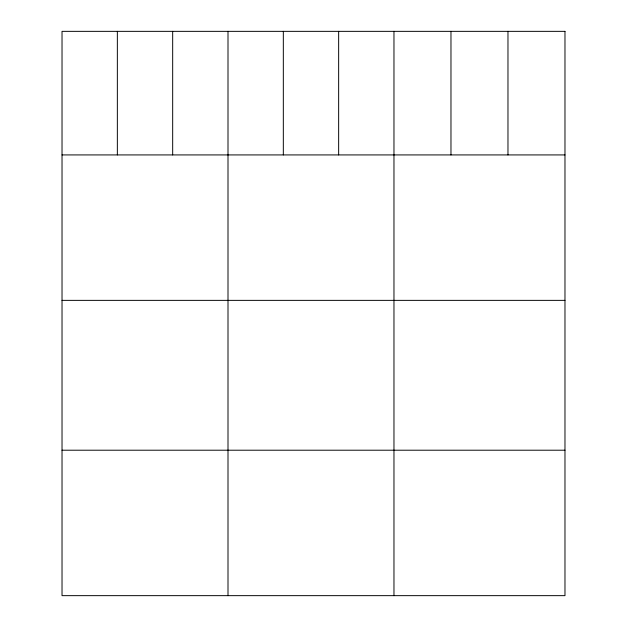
<?xml version="1.0" encoding="UTF-8"?>
<svg xmlns="http://www.w3.org/2000/svg" width="627" height="627" viewBox="0 0 627 627"><rect width="100%" height="100%" fill="white"/><g stroke="black" fill="none" stroke-linecap="round" stroke-linejoin="round"><path stroke-width="0.94" d="M62.026 154.924L564.974 154.924M62.026 300.364L564.974 300.364M62.026 450.21L564.974 450.21M507.972 31.35L507.972 154.924M450.97 31.35L450.97 154.924M393.968 31.35L393.968 595.65M338.651 31.35L338.651 154.924M283.326 31.35L283.326 154.924M228.001 31.35L228.001 595.65M172.676 31.35L172.676 154.924M117.351 31.35L117.351 154.924M564.974 31.35L62.026 31.35L62.026 595.65L564.974 595.65L564.974 31.35"/></g></svg>
